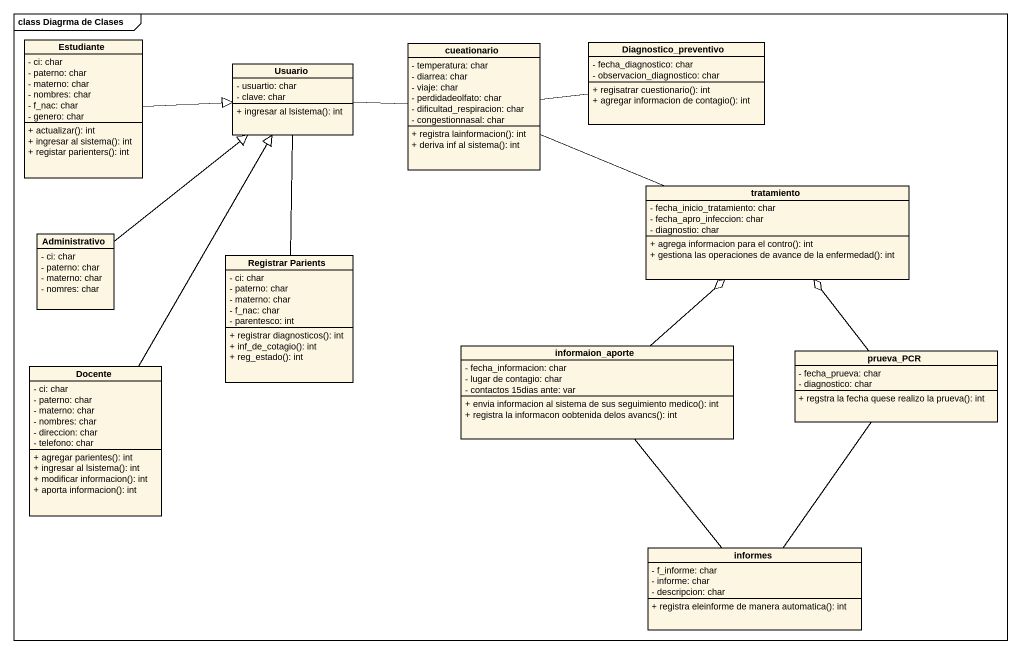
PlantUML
@startuml
mainframe class Diagrma de Clases
hide circle
hide empty members
skinparam classAttributeIconSize 0
class Estudiante {
  - ci: char
  - paterno: char
  - materno: char
  - nombres: char
  - f_nac: char
  - genero: char
  + actualizar(): int
  + ingresar al sistema(): int
  + registar parienters(): int
}
class cueationario {
  - temperatura: char
  - diarrea: char
  - viaje: char
  - perdidadeolfato: char
  - dificultad_respiracion: char
  - congestionnasal: char
  + registra lainformacion(): int
  + deriva inf al sistema(): int
}
class Diagnostico_preventivo {
  - fecha_diagnostico: char
  - observacion_diagnostico: char
  + regisatrar cuestionario(): int
  + agregar informacion de contagio(): int
}
class Usuario {
  - usuartio: char
  - clave: char
  + ingresar al lsistema(): int
}
class tratamiento {
  - fecha_inicio_tratamiento: char
  - fecha_apro_infeccion: char
  - diagnostio: char
  + agrega informacion para el contro(): int
  + gestiona las operaciones de avance de la enfermedad(): int
}
class Administrativo {
  - ci: char
  - paterno: char
  - materno: char
  - nomres: char
}
class "Registrar Parients" as Registrar_Parients {
  - ci: char
  - paterno: char
  - materno: char
  - f_nac: char
  - parentesco: int
  + registrar diagnosticos(): int
  + inf_de_cotagio(): int
  + reg_estado(): int
}
class Docente {
  - ci: char
  - paterno: char
  - materno: char
  - nombres: char
  - direccion: char
  - telefono: char
  + agregar parientes(): int
  + ingresar al lsistema(): int
  + modificar informacion(): int
  + aporta informacion(): int
}
class informaion_aporte {
  - fecha_informacion: char
  - lugar de contagio: char
  - contactos 15dias ante: var
  + envia informacion al sistema de sus seguimiento medico(): int
  + registra la informacon oobtenida delos avancs(): int
}
class prueva_PCR {
  - fecha_prueva: char
  - diagnostico: char
  + regstra la fecha quese realizo la prueva(): int
}
class informes {
  - f_informe: char
  - informe: char
  - descripcion: char
  + registra eleinforme de manera automatica(): int
}
Estudiante -right-|> Usuario
cueationario -right- Diagnostico_preventivo
cueationario -right- tratamiento
Usuario -right- cueationario
Usuario -- Registrar_Parients
Administrativo -up-|> Usuario
Docente -up-|> Usuario
informaion_aporte -up-o tratamiento
prueva_PCR -up-o tratamiento
informes -up- informaion_aporte
informes -up- prueva_PCR
@enduml
